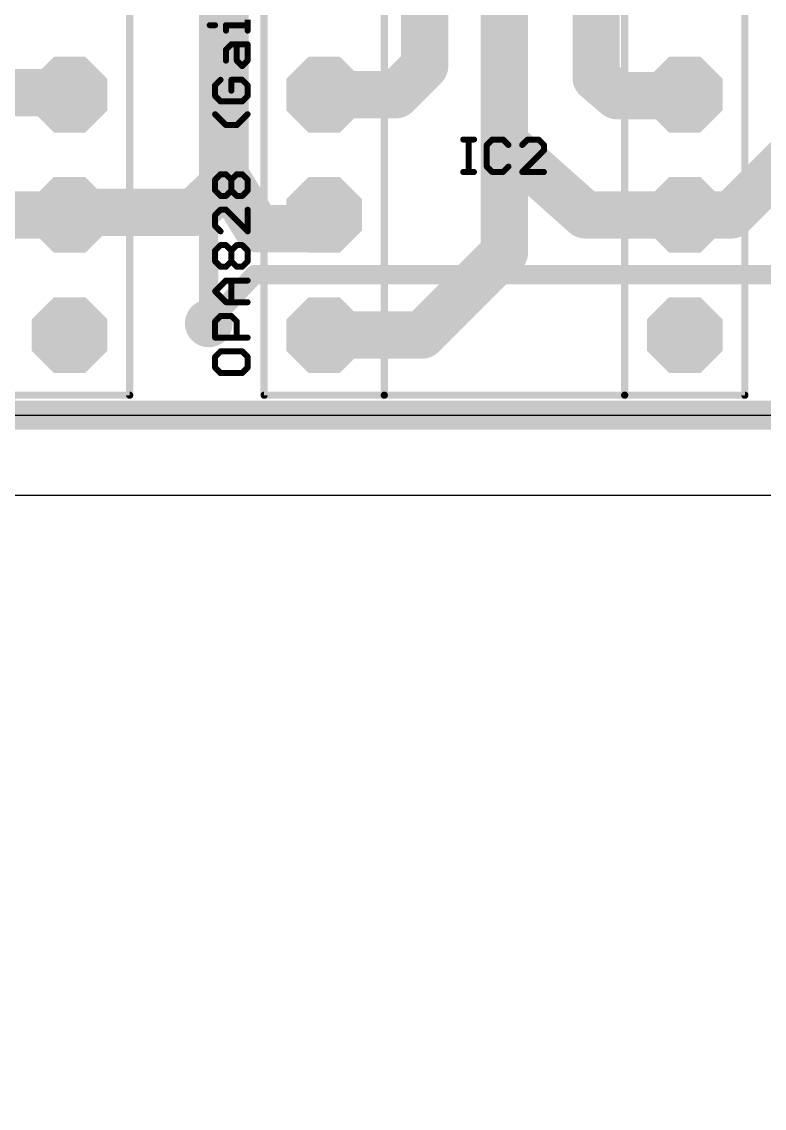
# Model space of a CAD drawing. Header units: inches. Extents: x -5 to 142, y -3 to 122.
# Drawn here: x 58.8 to 74.49, y 19.86 to 42.81 of the extents above; entities that cross this region are included whole.
import ezdxf

# ---------------------------------------------------------------- set-up
doc = ezdxf.new("R2010")
doc.units = ezdxf.units.IN
doc.header["$MEASUREMENT"] = 0
for name, color, linetype in [('1', 22, 'Continuous'), ('15', 22, 'Continuous'), ('16', 175, 'Continuous'), ('17', 82, 'Continuous'), ('18', 82, 'Continuous'), ('2', 175, 'Continuous'), ('20', 7, 'Continuous'), ('21', 253, 'Continuous'), ('25', 253, 'Continuous'), ('27', 253, 'Continuous')]:
    doc.layers.add(name, color=color, linetype=linetype)

# ---------------------------------------------------------------- blocks, each defined once
blk = doc.blocks.new('OCTAGONP')
at = {"const_width": 0.5}
blk.add_lwpolyline([(-0.25, -0.1036), (-0.25, 0.1036), (-0.1036, 0.25), (0.1036, 0.25), (0.25, 0.1036), (0.25, -0.1036), (0.1036, -0.25), (-0.1036, -0.25), (-0.25, -0.1036), (-0.25, 0.1036)], dxfattribs=at)
blk = doc.blocks.new('ROUNDP')
at = {"const_width": 0.5}
blk.add_lwpolyline([(0, -0.25, 1), (0, 0.25, 1), (0, -0.25)], format="xyb", dxfattribs=at)
blk = doc.blocks.new('ROUNDV')
at = {"const_width": 0.5}
blk.add_lwpolyline([(0, -0.25, 1), (0, 0.25, 1), (0, -0.25)], format="xyb", dxfattribs=at)

msp = doc.modelspace()

# ---------------------------------------------------------------- linework, layer by layer
for points in [[(137, 106.5), (128, 106.5), (128, 85.5), (109.5, 85.5), (109.5, 80.5), (2, 80.5), (2, 34.5), (127, 34.5), (127, 9.5), (137, 9.5), (137, 34.5), (137, 80.5), (137, 85.5)], [(50.0706, 3), (108.7706, 3), (108.7706, 32.8), (50.0706, 32.8)]]:
    msp.add_lwpolyline(points, close=True)
at = {"layer": '1'}
for points, const_width in [([(69, 37.9375), (69, 50.3497)], 1), ([(62.75, 36.4375), (62.75, 48.7987)], 0.4064), ([(67.3125, 41.875), (67.3125, 47.875)], 1), ([(70.9375, 47.625), (70.9375, 41.625)], 1), ([(66.7075, 41.27), (67.3125, 41.875)], 1), ([(70.9375, 41.625), (71.375, 41.25)], 1), ([(65.19, 41.27), (66.7075, 41.27)], 1), ([(71.375, 41.25), (72.79, 41.25)], 1), ([(72.79, 41.25), (72.81, 41.27)], 1), ([(67.2525, 36.19), (69, 37.9375)], 1), ([(65.19, 36.19), (67.2525, 36.19)], 1), ([(127, 34.5), (2, 34.5)], 0.4064)]:
    msp.add_lwpolyline(points, dxfattribs=dict(at, const_width=const_width))
for points, const_width in [([(67.4893, 41.6982, 1), (67.1357, 42.0518)], 0.5), ([(67.0625, 41.875, 1), (67.5625, 41.875)], 0.5), ([(71.1002, 41.8148, 1), (70.7748, 41.4352)], 0.5), ([(70.6875, 41.625, 1), (71.1875, 41.625)], 0.5), ([(65.19, 41.52, 1), (65.19, 41.02)], 0.5), ([(66.5307, 41.4468, 1), (66.8843, 41.0932)], 0.5), ([(66.7075, 41.02, 1), (66.7075, 41.52)], 0.5), ([(71.375, 41.5, 1), (71.375, 41)], 0.5), ([(71.2123, 41.0602, 1), (71.5377, 41.4398)], 0.5), ([(72.6132, 41.4268, 1), (72.9668, 41.0732)], 0.5), ([(72.9868, 41.0932, 1), (72.6332, 41.4468)], 0.5), ([(72.79, 41, 1), (72.79, 41.5)], 0.5), ([(69.1768, 37.7607, 1), (68.8232, 38.1143)], 0.5), ([(68.75, 37.9375, 1), (69.25, 37.9375)], 0.5), ([(62.6484, 36.4375, 1), (62.8516, 36.4375)], 0.2032), ([(65.19, 36.44, 1), (65.19, 35.94)], 0.5), ([(67.0757, 36.3668, 1), (67.4293, 36.0132)], 0.5), ([(67.2525, 35.94, 1), (67.2525, 36.44)], 0.5)]:
    msp.add_lwpolyline(points, format="xyb", dxfattribs=dict(at, const_width=const_width))
at = {"layer": '15'}
for points, const_width in [([(63.7188, 37.4688), (62.75, 36.4375)], 0.4064), ([(87.4375, 37.4688), (63.7188, 37.4688)], 0.4064), ([(2, 34.5), (127, 34.5)], 0.6096)]:
    msp.add_lwpolyline(points, dxfattribs=dict(at, const_width=const_width))
at = {"layer": '15', "const_width": 0.2032}
for points in [[(63.7188, 37.5703, 1), (63.7188, 37.3672)], [(63.7928, 37.3992, 1), (63.6447, 37.5383)], [(62.6759, 36.5071, 1), (62.8241, 36.3679)]]:
    msp.add_lwpolyline(points, format="xyb", dxfattribs=at)
at = {"layer": '16'}
for points, const_width in [([(63.0625, 45.4375), (63.0625, 39.375)], 1), ([(59.7675, 41.3125), (57.4062, 41.3125)], 1), ([(59.81, 41.27), (59.7675, 41.3125)], 1), ([(63.0625, 39.375), (62.4375, 38.7812)], 1), ([(59.8613, 38.7812), (59.81, 38.73)], 1), ([(62.4375, 38.7812), (59.8613, 38.7812)], 1), ([(59.81, 38.73), (54.815, 38.73)], 1), ([(127, 34.5), (2, 34.5)], 0.4064)]:
    msp.add_lwpolyline(points, dxfattribs=dict(at, const_width=const_width))
at = {"layer": '16', "const_width": 0.5}
for points in [[(59.9443, 41.4893, 1), (59.5907, 41.1357)], [(59.7675, 41.0625, 1), (59.7675, 41.5625)], [(59.6332, 41.0932, 1), (59.9868, 41.4468)], [(63.2347, 39.1938, 1), (62.8903, 39.5562)], [(62.8125, 39.375, 1), (63.3125, 39.375)], [(59.8613, 39.0312, 1), (59.8613, 38.5312)], [(60.038, 38.6045, 1), (59.6845, 38.958)], [(62.4375, 38.5312, 1), (62.4375, 39.0312)], [(59.6332, 38.9068, 1), (59.9868, 38.5532)], [(59.81, 38.48, 1), (59.81, 38.98)], [(62.2653, 38.9625, 1), (62.6097, 38.6)]]:
    msp.add_lwpolyline(points, format="xyb", dxfattribs=at)
at = {"layer": '2'}
for points, const_width in [([(63.0938, 39.5625), (63.0938, 48.3125)], 1), ([(69, 40.25), (69, 46.0625)], 1), ([(70.7075, 38.73), (69, 40.25)], 1), ([(73.7925, 38.73), (75.1875, 40.125)], 1), ([(63.7812, 38.4375), (63.0938, 39.5625)], 1), ([(65.1675, 38.73), (64.875, 38.4375)], 1), ([(65.19, 38.73), (65.1675, 38.73)], 1), ([(72.81, 38.73), (70.7075, 38.73)], 1), ([(72.81, 38.73), (73.7925, 38.73)], 1), ([(64.875, 38.4375), (63.7812, 38.4375)], 1), ([(127, 34.5), (2, 34.5)], 0.6096)]:
    msp.add_lwpolyline(points, dxfattribs=dict(at, const_width=const_width))
at = {"layer": '2', "const_width": 0.5}
for points in [[(69.1662, 40.4367, 1), (68.8338, 40.0633)], [(68.75, 40.25, 1), (69.25, 40.25)], [(63.3071, 39.6929, 1), (62.8804, 39.4321)], [(62.8438, 39.5625, 1), (63.3438, 39.5625)], [(65.1675, 38.98, 1), (65.1675, 38.48)], [(65.3443, 38.5532, 1), (64.9907, 38.9068)], [(65.19, 38.48, 1), (65.19, 38.98)], [(70.7075, 38.98, 1), (70.7075, 38.48)], [(70.5413, 38.5433, 1), (70.8737, 38.9167)], [(72.81, 38.98, 1), (72.81, 38.48)], [(72.81, 38.48, 1), (72.81, 38.98)], [(73.6157, 38.9068, 1), (73.9693, 38.5532)], [(73.7925, 38.48, 1), (73.7925, 38.98)], [(63.7812, 38.6875, 1), (63.7812, 38.1875)], [(63.5679, 38.3071, 1), (63.9946, 38.5679)], [(64.6982, 38.6143, 1), (65.0518, 38.2607)], [(64.875, 38.1875, 1), (64.875, 38.6875)]]:
    msp.add_lwpolyline(points, format="xyb", dxfattribs=at)
at = {"layer": '20'}
msp.add_line((2, 34.5), (127, 34.5), dxfattribs=at)
at = {"layer": '21', "const_width": 0.1524}
for points in [[(61.08, 34.92), (61.08, 45.08)], [(63.92, 45.08), (63.92, 34.92)], [(66.46, 45.08), (66.46, 34.92)], [(71.54, 45.08), (71.54, 34.92)], [(74.08, 34.92), (74.08, 45.08)], [(61.08, 34.92), (58.54, 34.92)], [(66.46, 34.92), (63.92, 34.92)], [(71.54, 34.92), (66.46, 34.92)], [(74.08, 34.92), (71.54, 34.92)]]:
    msp.add_lwpolyline(points, dxfattribs=at)
at = {"layer": '21', "const_width": 0.0762}
for points in [[(61.0419, 34.92, 1), (61.1181, 34.92)], [(61.08, 34.8819, 1), (61.08, 34.9581)], [(63.92, 34.9581, 1), (63.92, 34.8819)], [(63.8819, 34.92, 1), (63.9581, 34.92)], [(66.46, 34.9581, 1), (66.46, 34.8819)], [(66.4219, 34.92, 1), (66.4981, 34.92)], [(66.46, 34.8819, 1), (66.46, 34.9581)], [(71.54, 34.9581, 1), (71.54, 34.8819)], [(71.5019, 34.92, 1), (71.5781, 34.92)], [(71.54, 34.8819, 1), (71.54, 34.9581)], [(74.0419, 34.92, 1), (74.1181, 34.92)], [(74.08, 34.8819, 1), (74.08, 34.9581)]]:
    msp.add_lwpolyline(points, format="xyb", dxfattribs=at)
at = {"layer": '25', "const_width": 0.127}
for points in [[(68.1277, 40.3221), (68.3565, 40.3221)], [(68.2421, 39.6357), (68.2421, 40.3221)], [(68.7411, 40.3221), (68.6267, 40.2077)], [(68.6267, 40.2077), (68.6267, 39.7501)], [(68.9699, 40.3221), (68.7411, 40.3221)], [(69.0843, 40.2077), (68.9699, 40.3221)], [(69.4895, 40.3221), (69.3751, 40.2077)], [(69.7183, 40.3221), (69.4895, 40.3221)], [(69.8327, 40.2077), (69.7183, 40.3221)], [(69.8327, 40.0933), (69.8327, 40.2077)], [(69.3751, 39.6357), (69.8327, 40.0933)], [(68.6267, 39.7501), (68.7411, 39.6357)], [(68.9699, 39.6357), (69.0843, 39.7501)], [(68.1277, 39.6357), (68.3565, 39.6357)], [(68.7411, 39.6357), (68.9699, 39.6357)], [(69.8327, 39.6357), (69.3751, 39.6357)]]:
    msp.add_lwpolyline(points, dxfattribs=at)
at = {"layer": '25', "const_width": 0.0635}
for points in [[(68.1277, 40.3538, 1), (68.1277, 40.2903)], [(68.2739, 40.3221, 1), (68.2104, 40.3221)], [(68.3565, 40.2903, 1), (68.3565, 40.3538)], [(68.6584, 40.2077, 1), (68.5949, 40.2077)], [(68.6042, 40.2301, 1), (68.6491, 40.1852)], [(68.7411, 40.3538, 1), (68.7411, 40.2903)], [(68.7635, 40.2996, 1), (68.7186, 40.3445)], [(68.9923, 40.3445, 1), (68.9474, 40.2996)], [(68.9699, 40.2903, 1), (68.9699, 40.3538)], [(69.0618, 40.1852, 1), (69.1067, 40.2301)], [(69.3526, 40.2301, 1), (69.3975, 40.1852)], [(69.4895, 40.3538, 1), (69.4895, 40.2903)], [(69.5119, 40.2996, 1), (69.467, 40.3445)], [(69.7407, 40.3445, 1), (69.6958, 40.2996)], [(69.7183, 40.2903, 1), (69.7183, 40.3538)], [(69.8644, 40.2077, 1), (69.8009, 40.2077)], [(69.8102, 40.1852, 1), (69.8551, 40.2301)], [(69.8009, 40.0933, 1), (69.8644, 40.0933)], [(69.8551, 40.0708, 1), (69.8102, 40.1157)], [(68.5949, 39.7501, 1), (68.6584, 39.7501)], [(68.6491, 39.7725, 1), (68.6042, 39.7276)], [(69.1067, 39.7276, 1), (69.0618, 39.7725)], [(68.1277, 39.6674, 1), (68.1277, 39.604)], [(68.2104, 39.6357, 1), (68.2739, 39.6357)], [(68.3565, 39.604, 1), (68.3565, 39.6674)], [(68.7411, 39.6674, 1), (68.7411, 39.604)], [(68.7186, 39.6132, 1), (68.7635, 39.6582)], [(68.9474, 39.6582, 1), (68.9923, 39.6132)], [(68.9699, 39.604, 1), (68.9699, 39.6674)], [(69.3526, 39.6582, 1), (69.3975, 39.6132)], [(69.3751, 39.6674, 1), (69.3751, 39.604)], [(69.8327, 39.604, 1), (69.8327, 39.6674)]]:
    msp.add_lwpolyline(points, format="xyb", dxfattribs=at)
at = {"layer": '27', "const_width": 0.127}
for points in [[(62.7707, 42.7376), (62.8851, 42.7376)], [(63.1139, 42.6232), (63.1139, 42.7376)], [(63.1139, 42.7376), (63.5715, 42.7376)], [(63.5715, 42.6232), (63.5715, 42.852)], [(63.1139, 42.218), (63.2283, 42.3324)], [(63.1139, 41.9892), (63.1139, 42.218)], [(63.2283, 42.3324), (63.5715, 42.3324)], [(63.3427, 41.9892), (63.3427, 42.3324)], [(63.5715, 42.3324), (63.5715, 41.9892)], [(63.4571, 41.8748), (63.3427, 41.9892)], [(63.5715, 41.9892), (63.4571, 41.8748)], [(62.9995, 41.5839), (62.8851, 41.4695)], [(63.4571, 41.5839), (63.2283, 41.5839)], [(63.2283, 41.5839), (63.2283, 41.3551)], [(63.5715, 41.4695), (63.4571, 41.5839)], [(62.8851, 41.4695), (62.8851, 41.2408)], [(63.5715, 41.2408), (63.5715, 41.4695)], [(62.8851, 41.2408), (62.9995, 41.1264)], [(62.9995, 41.1264), (63.4571, 41.1264)], [(63.4571, 41.1264), (63.5715, 41.2408)], [(63.1139, 40.6274), (62.8851, 40.8562)], [(63.5715, 40.8562), (63.3427, 40.6274)], [(63.3427, 40.6274), (63.1139, 40.6274)], [(62.8851, 39.4738), (62.9995, 39.5882)], [(62.8851, 39.245), (62.8851, 39.4738)], [(62.9995, 39.5882), (63.1139, 39.5882)], [(63.1139, 39.5882), (63.2283, 39.4738)], [(63.2283, 39.4738), (63.3427, 39.5882)], [(63.2283, 39.245), (63.2283, 39.4738)], [(63.3427, 39.5882), (63.4571, 39.5882)], [(63.4571, 39.5882), (63.5715, 39.4738)], [(63.5715, 39.4738), (63.5715, 39.245)], [(62.9995, 39.1306), (62.8851, 39.245)], [(63.2283, 39.245), (63.1139, 39.1306)], [(63.3427, 39.1306), (63.2283, 39.245)], [(63.5715, 39.245), (63.4571, 39.1306)], [(63.1139, 39.1306), (62.9995, 39.1306)], [(63.4571, 39.1306), (63.3427, 39.1306)], [(62.9995, 38.8398), (62.8851, 38.7254)], [(63.1139, 38.8398), (62.9995, 38.8398)], [(63.5715, 38.3822), (63.1139, 38.8398)], [(63.5715, 38.8398), (63.5715, 38.3822)], [(62.8851, 38.7254), (62.8851, 38.4966)], [(62.8851, 38.4966), (62.9995, 38.3822)], [(62.8851, 37.9769), (62.9995, 38.0913)], [(62.9995, 38.0913), (63.1139, 38.0913)], [(63.1139, 38.0913), (63.2283, 37.9769)], [(63.2283, 37.9769), (63.3427, 38.0913)], [(63.3427, 38.0913), (63.4571, 38.0913)], [(63.4571, 38.0913), (63.5715, 37.9769)], [(62.8851, 37.7481), (62.8851, 37.9769)], [(63.2283, 37.7481), (63.2283, 37.9769)], [(63.5715, 37.9769), (63.5715, 37.7481)], [(62.9995, 37.6337), (62.8851, 37.7481)], [(63.1139, 37.6337), (62.9995, 37.6337)], [(63.2283, 37.7481), (63.1139, 37.6337)], [(63.3427, 37.6337), (63.2283, 37.7481)], [(63.4571, 37.6337), (63.3427, 37.6337)], [(63.5715, 37.7481), (63.4571, 37.6337)], [(62.8851, 37.1141), (63.1139, 37.3429)], [(63.1139, 37.3429), (63.5715, 37.3429)], [(63.2283, 36.8853), (63.2283, 37.3429)], [(63.1139, 36.8853), (62.8851, 37.1141)], [(63.5715, 36.8853), (63.1139, 36.8853)], [(62.8851, 36.4801), (62.9995, 36.5945)], [(62.8851, 36.1369), (62.8851, 36.4801)], [(62.9995, 36.5945), (63.2283, 36.5945)], [(63.2283, 36.5945), (63.3427, 36.4801)], [(63.3427, 36.4801), (63.3427, 36.1369)], [(63.5715, 36.1369), (62.8851, 36.1369)], [(62.9995, 35.8461), (62.8851, 35.7317)], [(63.4571, 35.8461), (62.9995, 35.8461)], [(63.5715, 35.7317), (63.4571, 35.8461)], [(62.8851, 35.7317), (62.8851, 35.5029)], [(63.5715, 35.5029), (63.5715, 35.7317)], [(62.8851, 35.5029), (62.9995, 35.3885)], [(62.9995, 35.3885), (63.4571, 35.3885)], [(63.4571, 35.3885), (63.5715, 35.5029)]]:
    msp.add_lwpolyline(points, dxfattribs=at)
at = {"layer": '27', "const_width": 0.0635}
for points in [[(62.7707, 42.7693, 1), (62.7707, 42.7058)], [(62.8851, 42.7058, 1), (62.8851, 42.7693)], [(63.1457, 42.7376, 1), (63.0822, 42.7376)], [(63.1139, 42.7693, 1), (63.1139, 42.7058)], [(63.5715, 42.7058, 1), (63.5715, 42.7693)], [(63.0822, 42.6232, 1), (63.1457, 42.6232)], [(63.5397, 42.6232, 1), (63.6033, 42.6232)], [(63.1457, 42.218, 1), (63.0822, 42.218)], [(63.0915, 42.2404, 1), (63.1364, 42.1955)], [(63.2283, 42.3641, 1), (63.2283, 42.3006)], [(63.2508, 42.3099, 1), (63.2059, 42.3548)], [(63.3745, 42.3324, 1), (63.311, 42.3324)], [(63.6033, 42.3324, 1), (63.5397, 42.3324)], [(63.5715, 42.3006, 1), (63.5715, 42.3641)], [(63.0822, 41.9892, 1), (63.1457, 41.9892)], [(63.311, 41.9892, 1), (63.3745, 41.9892)], [(63.3652, 42.0116, 1), (63.3203, 41.9667)], [(63.5397, 41.9892, 1), (63.6033, 41.9892)], [(63.594, 41.9667, 1), (63.549, 42.0116)], [(63.4347, 41.8972, 1), (63.4796, 41.8523)], [(63.4347, 41.8523, 1), (63.4796, 41.8972)], [(63.022, 41.5615, 1), (62.9771, 41.6064)], [(63.2283, 41.6157, 1), (63.2283, 41.5522)], [(63.2601, 41.5839, 1), (63.1966, 41.5839)], [(63.4796, 41.6064, 1), (63.4347, 41.5615)], [(63.4571, 41.5522, 1), (63.4571, 41.6157)], [(62.9169, 41.4695, 1), (62.8534, 41.4695)], [(62.8627, 41.492, 1), (62.9076, 41.4471)], [(63.1966, 41.3551, 1), (63.2601, 41.3551)], [(63.6033, 41.4695, 1), (63.5397, 41.4695)], [(63.549, 41.4471, 1), (63.594, 41.492)], [(62.8534, 41.2408, 1), (62.9169, 41.2408)], [(62.9076, 41.2632, 1), (62.8627, 41.2183)], [(62.9995, 41.1581, 1), (62.9995, 41.0946)], [(62.9771, 41.1039, 1), (63.022, 41.1488)], [(63.4347, 41.1488, 1), (63.4796, 41.1039)], [(63.4571, 41.0946, 1), (63.4571, 41.1581)], [(63.5397, 41.2408, 1), (63.6033, 41.2408)], [(63.594, 41.2183, 1), (63.549, 41.2632)], [(62.9076, 40.8787, 1), (62.8627, 40.8338)], [(63.594, 40.8338, 1), (63.549, 40.8787)], [(63.1139, 40.6592, 1), (63.1139, 40.5957)], [(63.0915, 40.605, 1), (63.1364, 40.6499)], [(63.3203, 40.6499, 1), (63.3652, 40.605)], [(63.3427, 40.5957, 1), (63.3427, 40.6592)], [(62.9169, 39.4738, 1), (62.8534, 39.4738)], [(62.8627, 39.4962, 1), (62.9076, 39.4513)], [(62.9995, 39.6199, 1), (62.9995, 39.5564)], [(63.022, 39.5657, 1), (62.9771, 39.6106)], [(63.1364, 39.6106, 1), (63.0915, 39.5657)], [(63.1139, 39.5564, 1), (63.1139, 39.6199)], [(63.2601, 39.4738, 1), (63.1966, 39.4738)], [(63.2059, 39.4962, 1), (63.2508, 39.4513)], [(63.2059, 39.4513, 1), (63.2508, 39.4962)], [(63.3427, 39.6199, 1), (63.3427, 39.5564)], [(63.3652, 39.5657, 1), (63.3203, 39.6106)], [(63.4796, 39.6106, 1), (63.4347, 39.5657)], [(63.4571, 39.5564, 1), (63.4571, 39.6199)], [(63.6033, 39.4738, 1), (63.5397, 39.4738)], [(63.549, 39.4513, 1), (63.594, 39.4962)], [(62.8534, 39.245, 1), (62.9169, 39.245)], [(62.9076, 39.2674, 1), (62.8627, 39.2225)], [(63.1966, 39.245, 1), (63.2601, 39.245)], [(63.2508, 39.2674, 1), (63.2059, 39.2225)], [(63.2508, 39.2225, 1), (63.2059, 39.2674)], [(63.5397, 39.245, 1), (63.6033, 39.245)], [(63.594, 39.2225, 1), (63.549, 39.2674)], [(62.9995, 39.1623, 1), (62.9995, 39.0988)], [(62.9771, 39.1081, 1), (63.022, 39.153)], [(63.0915, 39.153, 1), (63.1364, 39.1081)], [(63.1139, 39.0988, 1), (63.1139, 39.1623)], [(63.3427, 39.1623, 1), (63.3427, 39.0988)], [(63.3203, 39.1081, 1), (63.3652, 39.153)], [(63.4347, 39.153, 1), (63.4796, 39.1081)], [(63.4571, 39.0988, 1), (63.4571, 39.1623)], [(62.9995, 38.8715, 1), (62.9995, 38.808)], [(63.022, 38.8173, 1), (62.9771, 38.8622)], [(63.1364, 38.8622, 1), (63.0915, 38.8173)], [(63.1139, 38.808, 1), (63.1139, 38.8715)], [(63.6033, 38.8398, 1), (63.5397, 38.8398)], [(62.9169, 38.7254, 1), (62.8534, 38.7254)], [(62.8627, 38.7478, 1), (62.9076, 38.7029)], [(62.8534, 38.4966, 1), (62.9169, 38.4966)], [(62.9076, 38.519, 1), (62.8627, 38.4741)], [(62.9771, 38.3597, 1), (63.022, 38.4046)], [(63.5397, 38.3822, 1), (63.6033, 38.3822)], [(63.549, 38.3597, 1), (63.594, 38.4046)], [(62.9995, 38.1231, 1), (62.9995, 38.0596)], [(63.022, 38.0689, 1), (62.9771, 38.1138)], [(63.1364, 38.1138, 1), (63.0915, 38.0689)], [(63.1139, 38.0596, 1), (63.1139, 38.1231)], [(63.3427, 38.1231, 1), (63.3427, 38.0596)], [(63.3652, 38.0689, 1), (63.3203, 38.1138)], [(63.4796, 38.1138, 1), (63.4347, 38.0689)], [(63.4571, 38.0596, 1), (63.4571, 38.1231)], [(62.9169, 37.9769, 1), (62.8534, 37.9769)], [(62.8627, 37.9994, 1), (62.9076, 37.9545)], [(63.2601, 37.9769, 1), (63.1966, 37.9769)], [(63.2059, 37.9994, 1), (63.2508, 37.9545)], [(63.2059, 37.9545, 1), (63.2508, 37.9994)], [(63.6033, 37.9769, 1), (63.5397, 37.9769)], [(63.549, 37.9545, 1), (63.594, 37.9994)], [(62.8534, 37.7481, 1), (62.9169, 37.7481)], [(62.9076, 37.7706, 1), (62.8627, 37.7257)], [(62.9995, 37.6655, 1), (62.9995, 37.602)], [(62.9771, 37.6113, 1), (63.022, 37.6562)], [(63.0915, 37.6562, 1), (63.1364, 37.6113)], [(63.1139, 37.602, 1), (63.1139, 37.6655)], [(63.1966, 37.7481, 1), (63.2601, 37.7481)], [(63.2508, 37.7706, 1), (63.2059, 37.7257)], [(63.2508, 37.7257, 1), (63.2059, 37.7706)], [(63.3427, 37.6655, 1), (63.3427, 37.602)], [(63.3203, 37.6113, 1), (63.3652, 37.6562)], [(63.4347, 37.6562, 1), (63.4796, 37.6113)], [(63.4571, 37.602, 1), (63.4571, 37.6655)], [(63.5397, 37.7481, 1), (63.6033, 37.7481)], [(63.594, 37.7257, 1), (63.549, 37.7706)], [(63.1139, 37.3747, 1), (63.1139, 37.3112)], [(63.1364, 37.3205, 1), (63.0915, 37.3654)], [(63.2601, 37.3429, 1), (63.1966, 37.3429)], [(63.5715, 37.3112, 1), (63.5715, 37.3747)], [(62.9076, 37.1366, 1), (62.8627, 37.0917)], [(62.8627, 37.1366, 1), (62.9076, 37.0917)], [(63.1139, 36.9171, 1), (63.1139, 36.8536)], [(63.0915, 36.8629, 1), (63.1364, 36.9078)], [(63.1966, 36.8853, 1), (63.2601, 36.8853)], [(63.5715, 36.8536, 1), (63.5715, 36.9171)], [(62.9169, 36.4801, 1), (62.8534, 36.4801)], [(62.8627, 36.5026, 1), (62.9076, 36.4577)], [(62.9995, 36.6263, 1), (62.9995, 36.5628)], [(63.022, 36.5721, 1), (62.9771, 36.617)], [(63.2508, 36.617, 1), (63.2059, 36.5721)], [(63.2283, 36.5628, 1), (63.2283, 36.6263)], [(63.3745, 36.4801, 1), (63.311, 36.4801)], [(63.3203, 36.4577, 1), (63.3652, 36.5026)], [(62.8851, 36.1687, 1), (62.8851, 36.1052)], [(62.8534, 36.1369, 1), (62.9169, 36.1369)], [(63.311, 36.1369, 1), (63.3745, 36.1369)], [(63.5715, 36.1052, 1), (63.5715, 36.1687)], [(62.9995, 35.8778, 1), (62.9995, 35.8143)], [(63.022, 35.8236, 1), (62.9771, 35.8685)], [(63.4796, 35.8685, 1), (63.4347, 35.8236)], [(63.4571, 35.8143, 1), (63.4571, 35.8778)], [(62.9169, 35.7317, 1), (62.8534, 35.7317)], [(62.8627, 35.7541, 1), (62.9076, 35.7092)], [(63.6033, 35.7317, 1), (63.5397, 35.7317)], [(63.549, 35.7092, 1), (63.594, 35.7541)], [(62.8534, 35.5029, 1), (62.9169, 35.5029)], [(62.9076, 35.5253, 1), (62.8627, 35.4804)], [(62.9995, 35.4203, 1), (62.9995, 35.3568)], [(62.9771, 35.366, 1), (63.022, 35.411)], [(63.4347, 35.411, 1), (63.4796, 35.366)], [(63.4571, 35.3568, 1), (63.4571, 35.4203)], [(63.5397, 35.5029, 1), (63.6033, 35.5029)], [(63.594, 35.4804, 1), (63.549, 35.5253)]]:
    msp.add_lwpolyline(points, format="xyb", dxfattribs=at)

# ---------------------------------------------------------------- block references
at = {"layer": '17', "rotation": 270}
for name, p, xscale, yscale in [('OCTAGONP', (59.81, 41.27), 1.6002, 1.6002), ('OCTAGONP', (59.81, 41.27), 1.6002, 1.6002), ('OCTAGONP', (65.19, 41.27), 1.6002, 1.6002), ('OCTAGONP', (65.19, 41.27), 1.6002, 1.6002), ('OCTAGONP', (72.81, 41.27), 1.6002, 1.6002), ('OCTAGONP', (72.81, 41.27), 1.6002, 1.6002), ('ROUNDP', (59.81, 41.27), 1.2192, 1.2192), ('ROUNDP', (59.81, 41.27), 1.2192, 1.2192), ('ROUNDP', (65.19, 41.27), 1.2192, 1.2192), ('ROUNDP', (65.19, 41.27), 1.2192, 1.2192), ('ROUNDP', (72.81, 41.27), 1.2192, 1.2192), ('ROUNDP', (72.81, 41.27), 1.2192, 1.2192), ('OCTAGONP', (59.81, 38.73), 1.6002, 1.6002), ('OCTAGONP', (59.81, 38.73), 1.6002, 1.6002), ('OCTAGONP', (65.19, 38.73), 1.6002, 1.6002), ('OCTAGONP', (65.19, 38.73), 1.6002, 1.6002), ('OCTAGONP', (72.81, 38.73), 1.6002, 1.6002), ('OCTAGONP', (72.81, 38.73), 1.6002, 1.6002), ('ROUNDP', (59.81, 38.73), 1.2192, 1.2192), ('ROUNDP', (59.81, 38.73), 1.2192, 1.2192), ('ROUNDP', (65.19, 38.73), 1.2192, 1.2192), ('ROUNDP', (65.19, 38.73), 1.2192, 1.2192), ('ROUNDP', (72.81, 38.73), 1.2192, 1.2192), ('ROUNDP', (72.81, 38.73), 1.2192, 1.2192), ('OCTAGONP', (59.81, 36.19), 1.6002, 1.6002), ('OCTAGONP', (59.81, 36.19), 1.6002, 1.6002), ('OCTAGONP', (65.19, 36.19), 1.6002, 1.6002), ('OCTAGONP', (65.19, 36.19), 1.6002, 1.6002), ('OCTAGONP', (72.81, 36.19), 1.6002, 1.6002), ('OCTAGONP', (72.81, 36.19), 1.6002, 1.6002), ('ROUNDP', (59.81, 36.19), 1.2192, 1.2192), ('ROUNDP', (59.81, 36.19), 1.2192, 1.2192), ('ROUNDP', (65.19, 36.19), 1.2192, 1.2192), ('ROUNDP', (65.19, 36.19), 1.2192, 1.2192), ('ROUNDP', (72.81, 36.19), 1.2192, 1.2192), ('ROUNDP', (72.81, 36.19), 1.2192, 1.2192)]:
    msp.add_blockref(name, p, dxfattribs=dict(at, xscale=xscale, yscale=yscale))
at = {"layer": '18'}
for xscale, yscale in [(1.0064, 1.0064), (1.0064, 1.0064), (0.9048, 0.9048), (0.9048, 0.9048)]:
    msp.add_blockref('ROUNDV', (62.75, 36.4375), dxfattribs=dict(at, xscale=xscale, yscale=yscale))

doc.saveas('drawing.dxf')
